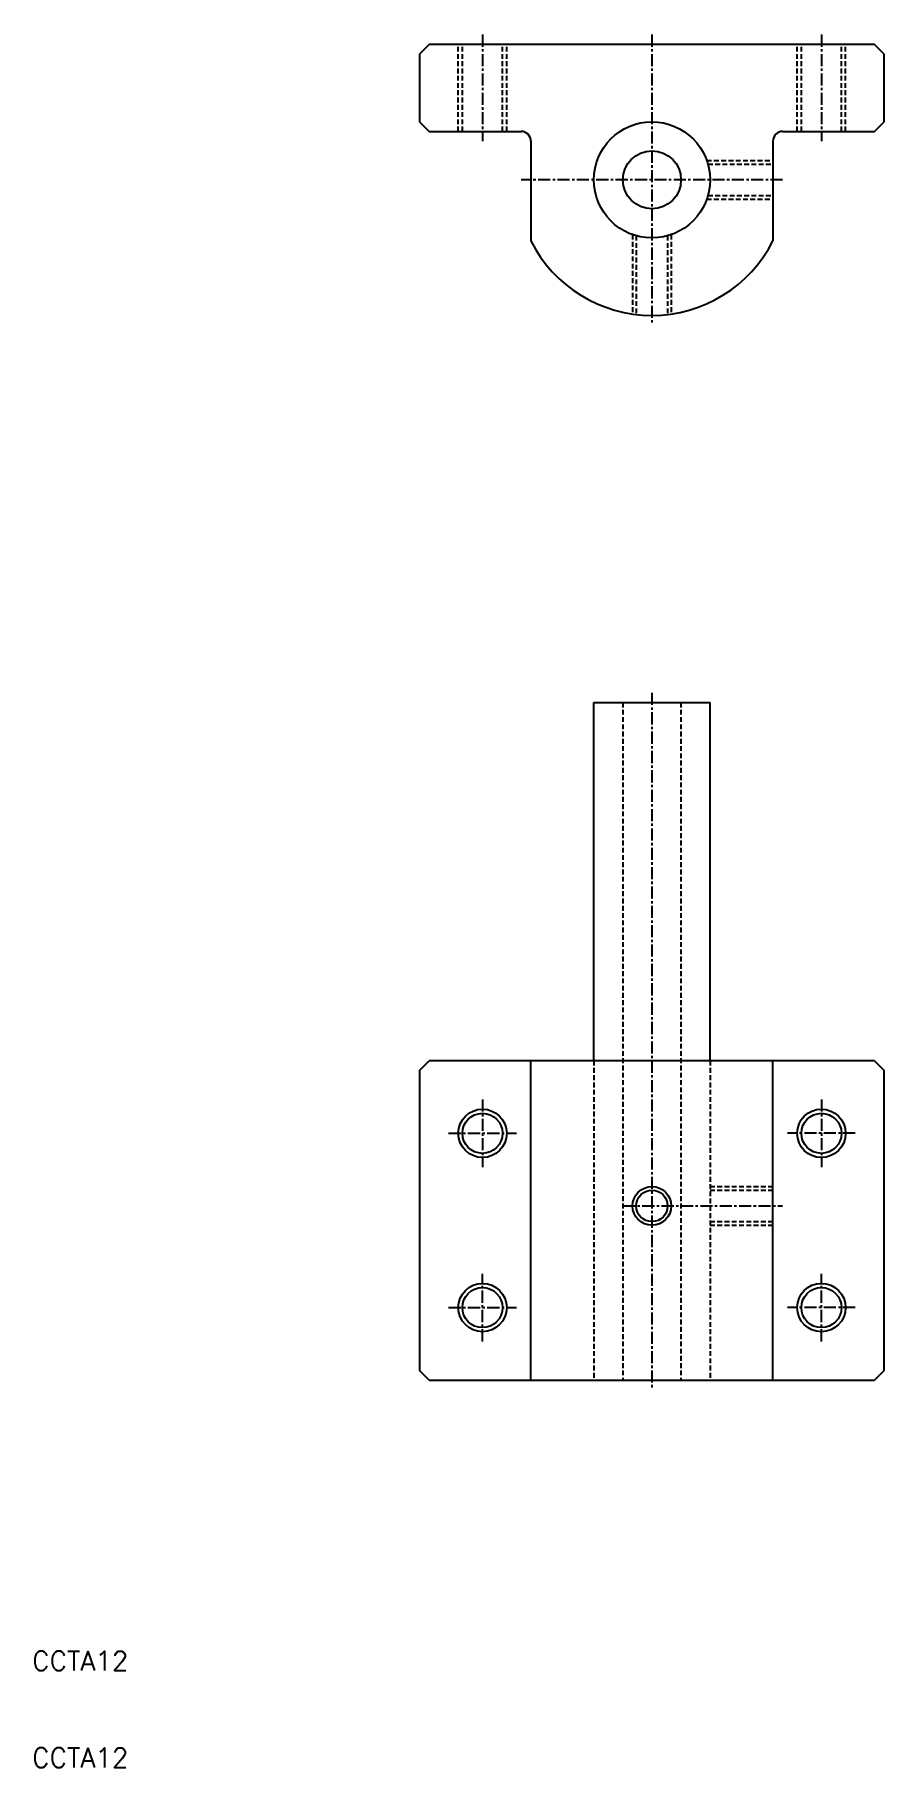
# Model space of a CAD drawing. Extents: x 10 to 98, y 10 to 189.
import ezdxf

# ---------------------------------------------------------------- set-up
doc = ezdxf.new("R2010")
doc.units = 0
doc.linetypes.add('CENTER', pattern=[2, 1.25, -0.25, 0.25, -0.25])
doc.linetypes.add('DASHED', pattern=[0.75, 0.5, -0.25])
doc.layers.get('0').update_dxf_attribs({"linetype": 'CONTINUOUS'})
doc.layers.add('CENTER', color=1, linetype='CENTER')
doc.styles.get("Standard").update_dxf_attribs({"font": 'txt.shx'})

msp = doc.modelspace()

# ---------------------------------------------------------------- linework, layer by layer
at = {"color": 7, "linetype": 'CONTINUOUS'}
for p, q in [((51, 188), (50, 187)), ((97, 188), (51, 188)), ((98, 187), (97, 188)), ((50, 187), (50, 180)), ((98, 180), (98, 187)), ((50, 180), (51, 179)), ((97, 179), (98, 180)), ((51, 179), (60.5, 179)), ((61.5, 178), (61.5, 167.7)), ((86.5, 178), (86.5, 167.7)), ((87.5, 179), (97, 179)), ((68, 83), (68, 120)), ((68, 120), (80, 120)), ((80, 83), (80, 120)), ((50, 82), (51, 83)), ((97, 83), (51, 83)), ((61.5, 50), (61.5, 83)), ((86.5, 50), (86.5, 83)), ((97, 83), (98, 82)), ((50, 82), (50, 51)), ((98, 51), (98, 82)), ((51, 50), (50, 51)), ((98, 51), (97, 50)), ((51, 50), (97, 50))]:
    msp.add_line(p, q, dxfattribs=at)
at = {"color": 3, "linetype": 'DASHED'}
for p, q in [((54, 179), (54, 188)), ((54.43, 179), (54.43, 188)), ((58.57, 179), (58.57, 188)), ((59, 179), (59, 188)), ((89, 179), (89, 188)), ((89.43, 179), (89.43, 188)), ((93.57, 179), (93.57, 188)), ((94, 179), (94, 188)), ((79.66, 176), (86.5, 176)), ((79.78, 175.62), (86.5, 175.62)), ((79.66, 172), (86.5, 172)), ((79.78, 172.38), (86.5, 172.38)), ((72, 168.34), (72, 160.14)), ((76, 168.34), (76, 160.14)), ((72.38, 168.22), (72.38, 160.09)), ((75.62, 168.22), (75.62, 160.09)), ((71, 120), (71, 50)), ((77, 120), (77, 50)), ((68, 83), (68, 50)), ((80, 83), (80, 50)), ((80, 70), (86.5, 70)), ((80, 69.62), (86.5, 69.62)), ((80, 66.38), (86.5, 66.38)), ((80, 66), (86.5, 66))]:
    msp.add_line(p, q, dxfattribs=at)
at = {"color": 7, "linetype": 'CONTINUOUS'}
for centre, radius in [((74, 174), 6), ((74, 174), 3), ((56.5, 75.5), 2.07), ((91.5, 75.5), 2.07), ((74, 68), 1.62), ((56.5, 57.5), 2.07), ((91.5, 57.5), 2.07)]:
    msp.add_circle(centre, radius, dxfattribs=at)
at = {"color": 3, "linetype": 'CONTINUOUS'}
for centre, radius in [((56.5, 75.5), 2.5), ((91.5, 75.5), 2.5), ((74, 68), 2), ((56.5, 57.5), 2.5), ((91.5, 57.5), 2.5)]:
    msp.add_circle(centre, radius, dxfattribs=at)
at = {"color": 7, "linetype": 'CONTINUOUS'}
for centre, radius, start, end in [((60.5, 178), 1, 0, 90), ((87.5, 178), 1, 90, 180), ((74, 174), 14, 206.7655, 333.2345)]:
    msp.add_arc(centre, radius, start, end, dxfattribs=at)
at = {"layer": 'CENTER', "color": 1, "linetype": 'CENTER'}
for p, q in [((56.5, 189), (56.5, 178)), ((74, 189), (74, 159)), ((91.5, 189), (91.5, 178)), ((87.5, 174), (60.5, 174)), ((74, 121), (74, 49)), ((56.5, 79), (56.5, 72)), ((91.5, 79), (91.5, 72)), ((53, 75.5), (60, 75.5)), ((95, 75.5), (88, 75.5)), ((71, 68), (87.5, 68)), ((56.5, 54), (56.5, 61)), ((91.5, 54), (91.5, 61)), ((53, 57.5), (60, 57.5)), ((95, 57.5), (88, 57.5))]:
    msp.add_line(p, q, dxfattribs=at)

# ---------------------------------------------------------------- texts
at = {"color": 7, "linetype": 'CONTINUOUS'}
for p in [(10, 20), (10, 10)]:
    msp.add_text('CCTA12', height=2, dxfattribs=at).set_placement(p)

doc.saveas('drawing.dxf')
